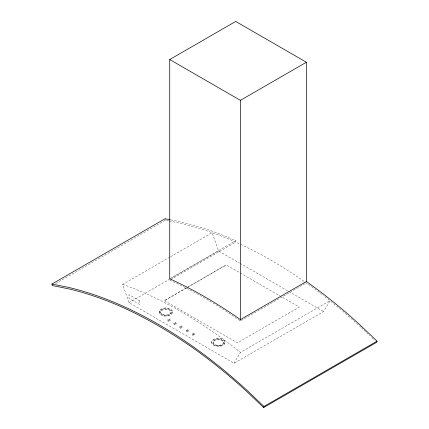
<?xml version="1.0" encoding="UTF-8"?>
<svg xmlns="http://www.w3.org/2000/svg" width="429" height="429" viewBox="0 0 429 429"><rect width="100%" height="100%" fill="white"/><g stroke="black" fill="none" stroke-linecap="round" stroke-linejoin="round"><path stroke-width="0.32" stroke-dasharray="2.15 1.61" d="M167.787 319.793L168.05 320.989L168.758 321.396L170.195 320.586L169.938 319.391L169.224 318.983L167.787 319.793L168.758 320.072L169.015 321.267M168.967 319.112L169.224 320.307L170.195 320.586M173.815 323.273L173.815 324.04L174.785 324.876L176.222 324.067L175.96 322.871L175.252 322.463L173.815 323.273L174.785 323.552L175.043 324.748M174.994 322.592L175.252 323.788L176.222 324.067M179.724 326.684L179.982 327.879L180.695 328.287L182.132 327.477L181.869 326.281L181.161 325.874L179.724 326.684L180.695 326.962L180.952 328.158M180.904 326.002L181.161 327.198L182.132 327.477M186.106 330.368L186.363 331.563L187.071 331.971L188.513 331.161L188.251 329.965L187.543 329.558L186.106 330.368L187.071 330.646L187.334 331.842M187.285 329.686L187.543 330.882L188.513 331.161M192.133 333.848L192.39 335.044L193.098 335.451L194.535 334.641L194.278 333.446L193.57 333.038L192.133 333.848L193.098 334.127L193.361 335.322M193.307 333.167L193.57 334.363L194.535 334.641M234.019 363.261L240.417 352.407L329.944 300.718L323.546 311.572L234.019 363.261L129.011 302.633L122.614 284.4L169.981 257.051M55.781 283.542L165.39 220.259L168.613 220.908M170.554 256.719L212.146 232.711L218.538 250.944L239.425 263.004M169.734 278.807L235.703 240.723L235.703 242.09L170.892 279.504M129.011 302.633L170.597 278.625M171.176 278.292L218.538 250.944M186.368 287.982L164.387 300.67L187.521 287.285M188.1 286.953L226.281 264.908L239.613 272.635M186.947 287.644L226.281 264.934M169.734 280.175C194.584 291.393 218.13 305.314 240.417 320.983L306.386 282.893M164.387 300.643L237.419 342.835L299.319 307.078L280.77 296.369M170.839 219.927L181.826 222.142A447.168 258.172 60 0 1 234.947 240.358L235.703 240.723M169.257 221.037C226.303 231.655 278.174 260.837 323.798 295.801M122.614 284.4L127.713 286.148A445.5 257.212 60 0 1 235.317 348.273L240.417 352.407M240.004 263.336L288.159 291.141M288.738 291.473L323.546 311.572M240.192 272.941L280.185 296.058M324.844 296.584L340.948 309.652M342.503 310.918L360.891 327.188M361.368 327.643L366.157 332.212M366.639 332.668L369.991 335.864M371.911 337.693L374.785 340.433M165.026 218.752L165.39 220.259M240.417 320.072L240.417 320.983M224.978 342.422A6.666 3.845 0 0 1 214.489 345.206A6.666 3.845 0 0 1 215.562 338.567A6.666 3.845 0 0 1 224.978 342.422L224.978 342.964A6.666 3.845 0 0 1 214.489 345.747A6.666 3.845 0 0 1 215.562 339.114A6.666 3.845 0 0 1 224.978 342.964M223.6 342.621A5.282 3.051 0 0 1 215.283 344.825A5.282 3.051 0 0 1 216.136 339.564A5.282 3.051 0 0 1 223.6 342.621L223.6 342.894A5.282 3.051 0 0 1 215.283 345.098A5.282 3.051 0 0 1 216.136 339.838A5.282 3.051 0 0 1 223.6 342.894M213.079 342.052L213.079 342.326M211.706 341.709L211.706 342.251M172.474 312.108A6.666 3.845 0 0 1 161.985 314.891A6.666 3.845 0 0 1 163.058 308.258A6.666 3.845 0 0 1 172.474 312.108L172.474 312.655A6.666 3.845 0 0 1 161.985 315.433A6.666 3.845 0 0 1 163.058 308.8A6.666 3.845 0 0 1 172.474 312.655M171.096 312.307A5.282 3.051 0 0 1 162.779 314.511A5.282 3.051 0 0 1 163.631 309.25A5.282 3.051 0 0 1 171.096 312.307L171.096 312.58A5.282 3.051 0 0 1 162.779 314.784A5.282 3.051 0 0 1 163.631 309.524A5.282 3.051 0 0 1 171.096 312.58M160.575 311.738L160.575 312.012M159.202 311.395L159.202 311.937M139.661 300.82L128.99 294.659L128.99 298.327L139.661 304.488L139.661 300.82"/><path stroke-width="0.64" d="M170.195 219.798L165.026 218.752L51.936 284.046L52.3 285.548L69.069 288.931A445.5 257.212 60 0 1 121.992 307.084C147.292 318.474 171.246 332.647 193.919 348.611A445.5 257.212 60 0 1 246.841 391.564L263.61 407.55L263.974 406.467L377.064 341.178L360.263 325.161A447.168 258.172 60 0 0 307.143 282.046L306.386 281.531L306.386 62.259L235.703 21.45L169.734 59.534L169.734 278.807C194.578 290.031 218.125 303.952 240.417 319.616L306.386 281.531M377.064 341.178L376.7 342.256L263.61 407.55M169.734 59.534L240.417 100.343L306.386 62.259M51.936 284.046L68.737 287.43A447.168 258.172 60 0 1 247.174 390.454L263.974 406.467M240.417 100.343L240.417 319.616"/></g></svg>
